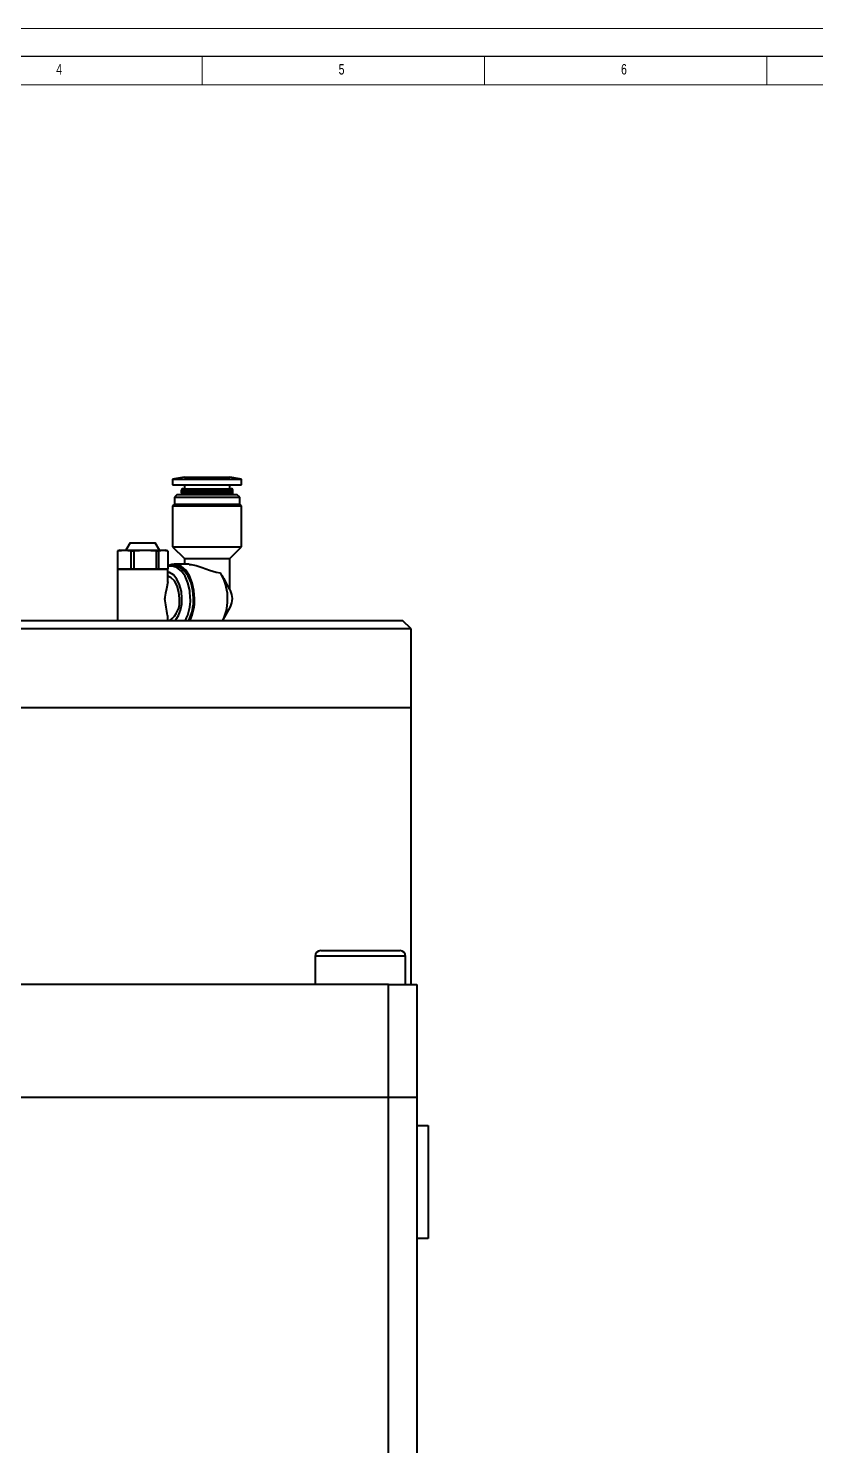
# Model space of a CAD drawing. Header units: millimetres. Extents: x 0 to 1189, y 0 to 841.
# Drawn here: x 163.7 to 303.1, y 589.9 to 841 of the extents above; entities that cross this region are included whole.
import ezdxf

# ---------------------------------------------------------------- set-up
doc = ezdxf.new("R2010")
doc.units = ezdxf.units.MM
doc.styles.add('SLDTEXTSTYLE4', font='TXT', dxfattribs={"width": 0.75})

msp = doc.modelspace()

# ---------------------------------------------------------------- linework, layer by layer
at = {"color": 7, "linetype": 'Continuous', "lineweight": 0}
for p, q in [((1189, 841), (0, 841)), ((194.5, 836), (194.5, 831)), ((244.5, 831), (244.5, 836)), ((294.5, 836), (294.5, 831)), ((1179, 831), (10, 831))]:
    msp.add_line(p, q, dxfattribs=at)
at = {"color": 7, "linetype": 'Continuous', "lineweight": 30}
msp.add_line((1184, 836), (5, 836), dxfattribs=at)
at = {"color": 7, "linetype": 'Continuous', "lineweight": 40}
for p, q in [((191.37, 761.45), (189.28, 761.11)), ((189.28, 761.11), (189.28, 760.1)), ((189.28, 761.11), (198.99, 761.11)), ((191.37, 761.45), (197.75, 761.45)), ((197.75, 761.45), (199.38, 761.45)), ((198.99, 761.11), (201.48, 761.11)), ((201.48, 761.11), (199.38, 761.45)), ((201.48, 760.1), (201.48, 761.11)), ((189.28, 760.1), (198.99, 760.1)), ((190.09, 758.41), (189.58, 757.91)), ((190.09, 758.41), (198.51, 758.41)), ((190.8, 759.09), (190.8, 758.75)), ((191.14, 759.43), (197.89, 759.43)), ((191.37, 760.1), (191.37, 759.43)), ((197.89, 759.43), (199.62, 759.43)), ((198.51, 758.41), (200.67, 758.41)), ((198.99, 760.1), (201.48, 760.1)), ((199.38, 759.43), (199.38, 760.1)), ((199.95, 758.75), (199.95, 759.09)), ((201.17, 757.91), (200.67, 758.41)), ((189.58, 756.7), (189.28, 756.39)), ((189.28, 756.39), (189.28, 749.15)), ((189.28, 756.39), (198.99, 756.39)), ((189.58, 757.91), (189.58, 756.7)), ((189.58, 757.91), (198.81, 757.91)), ((189.58, 756.7), (198.81, 756.7)), ((198.81, 757.91), (201.17, 757.91)), ((198.81, 756.7), (201.17, 756.7)), ((198.99, 756.39), (201.48, 756.39)), ((201.17, 756.7), (201.17, 757.91)), ((201.48, 756.39), (201.17, 756.7)), ((201.48, 749.15), (201.48, 756.39)), ((179.6, 748.42), (179.53, 748.41)), ((179.53, 748.41), (179.59, 748.41)), ((179.53, 748.41), (179.53, 745.24)), ((179.59, 745.24), (179.59, 748.41)), ((179.97, 748.53), (179.6, 748.43)), ((179.97, 748.53), (180.75, 748.53)), ((180.75, 748.53), (181.9, 748.41)), ((180.75, 748.53), (184.41, 748.53)), ((181.75, 749.85), (180.99, 748.53)), ((181.75, 749.85), (185.29, 749.85)), ((181.9, 748.41), (182.47, 748.41)), ((181.9, 748.41), (181.9, 745.24)), ((182.47, 748.41), (184.41, 748.53)), ((182.47, 745.24), (182.47, 748.41)), ((184.41, 748.53), (186.35, 748.41)), ((184.41, 748.53), (187.63, 748.53)), ((185.29, 749.85), (186.2, 749.85)), ((186.96, 748.53), (186.2, 749.85)), ((186.35, 748.41), (186.35, 745.24)), ((186.35, 748.41), (186.85, 748.41)), ((186.85, 748.41), (187.63, 748.53)), ((186.85, 745.24), (186.85, 748.41)), ((187.63, 748.53), (188.42, 748.41)), ((187.63, 748.53), (187.97, 748.53)), ((188.34, 748.43), (187.97, 748.53)), ((188.42, 748.41), (188.42, 745.24)), ((189.28, 749.15), (191.37, 747.06)), ((189.28, 749.15), (198.99, 749.15)), ((198.99, 749.15), (201.48, 749.15)), ((199.38, 747.06), (201.48, 749.15)), ((192.19, 746.05), (189.55, 746.05)), ((191.37, 747.06), (191.37, 746.05)), ((191.37, 747.06), (197.75, 747.06)), ((197.75, 747.06), (199.38, 747.06)), ((199.38, 741.58), (199.38, 747.06)), ((179.52, 745.2), (179.52, 736.09)), ((179.52, 745.2), (186.61, 745.2)), ((179.53, 745.24), (179.59, 745.24)), ((179.59, 745.24), (180.75, 745.24)), ((179.97, 745.24), (179.97, 745.2)), ((180.75, 745.24), (181.9, 745.24)), ((181.9, 745.24), (182.47, 745.24)), ((182.47, 745.24), (184.41, 745.24)), ((184.41, 745.24), (186.35, 745.24)), ((186.35, 745.24), (186.85, 745.24)), ((186.61, 745.2), (188.42, 745.2)), ((186.85, 745.24), (187.63, 745.24)), ((187.63, 745.24), (188.42, 745.24)), ((187.97, 745.2), (187.97, 745.24)), ((188.42, 742.95), (188.42, 745.2)), ((189.55, 745.74), (188.98, 745.74)), ((198.34, 743.52), (198.03, 744.09)), ((199.52, 741.37), (199.38, 741.62)), ((198.19, 736.09), (199.52, 738.52)), ((140.17, 736.09), (230, 736.09)), ((188.42, 736.09), (188.42, 736.95)), ((231.5, 734.59), (230, 736.09)), ((231.5, 734.59), (139.1, 734.59)), ((231.5, 720.59), (231.5, 734.59)), ((231.5, 720.59), (139.1, 720.59)), ((231.5, 671.59), (231.5, 720.59)), ((214.5, 676.59), (214.5, 671.59)), ((215.5, 677.59), (222.5, 677.59)), ((222.5, 677.59), (229.5, 677.59)), ((230.5, 671.59), (230.5, 676.59)), ((227.5, 671.59), (160.25, 671.59)), ((227.5, 651.59), (227.5, 671.59)), ((227.5, 671.59), (232.5, 671.59)), ((232.5, 671.59), (232.5, 651.59)), ((227.5, 651.59), (154.9, 651.59)), ((232.5, 651.59), (227.5, 651.59)), ((227.5, 505.59), (227.5, 651.59)), ((232.5, 651.59), (232.5, 646.59)), ((232.5, 646.59), (232.5, 626.59)), ((232.5, 646.59), (234.5, 646.59)), ((234.5, 646.59), (234.5, 626.59)), ((232.5, 626.59), (232.5, 530.59)), ((234.5, 626.59), (232.5, 626.59))]:
    msp.add_line(p, q, dxfattribs=at)
at = {"color": 8, "linetype": 'Continuous', "lineweight": 40}
for p, q in [((190.8, 759.09), (198.09, 759.09)), ((190.8, 758.75), (198.09, 758.75)), ((198.09, 759.09), (199.95, 759.09)), ((198.09, 758.75), (199.95, 758.75)), ((222.5, 676.59), (214.5, 676.59)), ((230.5, 676.59), (222.5, 676.59))]:
    msp.add_line(p, q, dxfattribs=at)
at = {"color": 7, "linetype": 'Continuous', "lineweight": 40, "flags": 128}
for points in [[(179.59, 748.41), (179.72, 748.43), (180.75, 748.53)], [(193.16, 739.95), (193.06, 741.41), (192.75, 742.78), (192.26, 743.99), (191.61, 744.97), (190.84, 745.65), (189.99, 746), (189.12, 746), (188.42, 745.74)], [(192.19, 746.02), (192.54, 746.02), (193.43, 745.81), (194.5, 745.45), (195.8, 744.97), (196.97, 744.63), (197.75, 744.55)], [(192.41, 739.95), (192.31, 741.39), (191.99, 742.74), (191.48, 743.91), (190.82, 744.84), (190.04, 745.46), (189.2, 745.73), (188.42, 745.66)], [(190.93, 739.95), (190.83, 741.22), (190.52, 742.41), (190.04, 743.41), (189.42, 744.15), (188.7, 744.58), (188.42, 744.65)], [(190.5, 739.95), (190.39, 741.13), (190.09, 742.2), (189.61, 743.08), (188.99, 743.67), (188.42, 743.92)], [(192.98, 739.95), (192.88, 741.39), (192.56, 742.74), (192.05, 743.91), (191.39, 744.84), (190.61, 745.46), (189.77, 745.73), (189.55, 745.74)], [(198.32, 743.51), (198.71, 742.81), (199.04, 742.13), (199.26, 741.71), (199.35, 741.56), (199.38, 741.58)], [(188.42, 742.95), (188.42, 742.93), (188.21, 741.71), (188.02, 740.91), (187.92, 740.23), (187.91, 739.95)]]:
    msp.add_lwpolyline(points, dxfattribs=at)
at = {"color": 7, "linetype": 'Continuous', "lineweight": 40}
for centre, radius, start, end in [((191.14, 759.09), 0.337, 90, 180), ((191.14, 758.75), 0.337, 180, 270), ((199.62, 759.09), 0.337, 360, 90), ((199.62, 758.75), 0.337, 270, 0), ((189.97, 739.91), 9.05, 335.0203, 30.791), ((196.67, 739.95), 3.18, 333.4467, 26.5533), ((27.79, 711.89), 162.55, 8.8707, 9.9402), ((186.36, 739.48), 4.16, 305.3352, 6.3605), ((184.9, 739.68), 6.04, 323.5557, 2.542), ((184.03, 739.81), 8.39, 333.6799, 0.9263), ((184.6, 739.81), 8.39, 333.6799, 0.9264), ((184.2, 739.82), 8.97, 335.424, 0.7882), ((215.5, 676.59), 1, 90, 180), ((229.5, 676.59), 1, 0, 90)]:
    msp.add_arc(centre, radius, start, end, dxfattribs=at)

# ---------------------------------------------------------------- texts
at = {"color": 7, "linetype": 'Continuous', "lineweight": 0, "char_height": 1.85, "attachment_point": 1, "style": 'SLDTEXTSTYLE4'}
for s, insert in [('4', (168.67, 834.67)), ('5', (218.67, 834.67)), ('6', (268.67, 834.67))]:
    msp.add_mtext(s, dxfattribs=dict(at, insert=insert))

doc.saveas('drawing.dxf')
